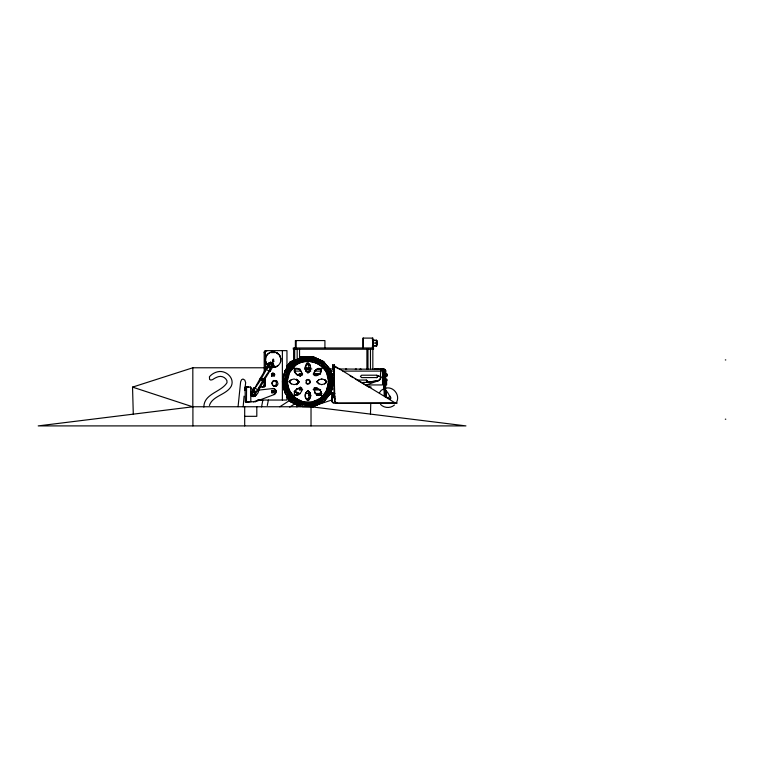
<?xml version="1.0" encoding="UTF-8"?>
<svg xmlns="http://www.w3.org/2000/svg" width="764" height="764" viewBox="0 0 764 764"><rect width="100%" height="100%" fill="white"/><g stroke="black" fill="none" stroke-linecap="round" stroke-linejoin="round"><path stroke-width="1.15" d="M274.324 388.723L276.091 390.853L276.091 392.362L274.142 394.558L275.527 393.555L276.091 390.853L275.479 389.592L273.502 388.484L257.621 390.223M372.813 340.133L376.767 340.524L372.574 340.362M383.843 380.052L383.843 379.536M385.342 376.222L385.61 374.79M372.593 345.662L376.748 346.006L376.767 340.524M269.854 366.51L269.157 364.714L270.59 363.406M270.933 366.892L269.396 366.433L271.115 366.94L272.299 366.099L272.442 364.581L271.363 363.339L272.624 364.724L271.612 366.72M372.88 341.307L372.813 340.171L372.88 344.765M376.432 343.046C376.509 337.974 376.413 348.193 376.509 343.046M376.862 343.046C376.786 348.25 376.786 337.879 376.862 343.046L372.908 343.046M383.652 374.752L383.681 376.222L385.046 376.222M383.7 379.765L383.824 381.207L383.7 380.291M384.292 379.765L384.407 381.207L384.435 379.536M386.66 380.004C386.708 376.461 386.718 383.452 386.66 380.004L385.467 380.004L385.448 381.188L385.562 379.536M386.565 375.019C386.613 371.638 386.555 378.409 386.613 375.019M383.872 388.857L384.072 380.949L384.311 395.313M385.562 375.535L385.581 376.194L385.61 375.153M386.823 376.194L386.832 373.816L386.832 376.203M297.12 394.807L297.129 392.648M300.147 393.565L301.656 391.025L301.684 388.083L297.234 388.733L295.21 390.824C292.01 395.628 297.444 396.497 300.185 393.565M384.435 394.864L384.559 370.827L383.786 370.129L380.797 370.12M385.543 397.175L385.724 371.103L384.731 369.308L339.073 368.993M254.67 394.988L253.992 395.189C255.443 392.171 255.768 394.186 253.648 395.58C255.443 395.303 255.329 392.285 254.67 393.068M383.862 389.736L384.072 380.949L384.33 389.736M384.292 379.269L384.875 378.801M384.197 374.303L384.216 376.222M334.135 366.901L334.183 365.011L334.145 392.954A9.884 9.884 0 0 0 335.09 397.184M254.889 393.393L254.087 392.037M270.848 366.367L269.845 366.73L270.618 366.892M372.794 345.987L376.757 345.662M372.851 341.909L372.87 341.307M268.985 365.87L269.711 363.616M269.004 365.116L269.243 366.137L269.444 365.116M296.938 407.011L296.986 404.777M396.296 403.287L396.822 403.344L334.307 403.22A1.948 1.318 30.1 0 1 331.91 401.205L332.063 393.021M332.502 369.661L332.817 365.011L332.865 368.009L332.817 365.011L332.569 366.157M332.149 399.658L332.283 392.648M255.195 393.47L254.794 394.043M298.304 383.156L298.399 381.284M370.464 414.145L370.76 403.573M376.537 340.076L376.547 345.834M342.864 371.103L380.883 371.103C382.277 364.839 379.412 375.888 380.864 377.063M390.337 396.592L390.032 396.096C392.734 403.402 387.826 390.69 385.562 390.461M332.789 365.775L332.817 365.011M266.932 364.399L265.471 361.296L265.595 357.504L267.276 354.458L270.103 352.433M265.49 361.296L265.605 357.504L267.495 354.219C270.876 350.857 276.73 351.325 279.528 355.184M381.351 370.168C380.09 372.269 382.449 367.914 381.694 369.556L381.408 369.098M381.236 369.241L381.198 370.234L381.102 369.451M381.007 369.738L380.949 370.082M269.062 365.87L269.558 366.443L270.093 365.87L269.845 366.73M264.382 386.126L264.65 382.735M380.902 370.464L380.911 370.664M266.856 364.275L265.414 360.98L265.605 357.504M272.442 366.844L272.7 367.436C276.281 367.388 279.634 365.259 280.627 361.764L280.808 358.297L279.462 355.088L276.845 352.787L273.502 351.841L270.084 352.433M280.608 361.764L280.799 358.345M238.072 406.696L240.622 381.809L241.586 379.698L242.981 379.02L244.795 380.119L245.674 382.649L244.747 390.49M293.51 367.436L294.99 365.564C305.266 357.762 320.842 361.257 326.686 372.784L326.753 372.947C331.423 383.49 326.495 396.335 315.924 400.957M243.153 406.82L244.079 396.134M252.492 394.329C250.821 393.269 252.779 391.464 254.364 392.209M384.206 373.93L384.779 373.816M333.591 383.786L333.944 380.969L333.954 382.697M383.92 376.222L383.939 374.303M384.454 376.222L384.483 374.551M297.941 382.668L298.122 380.682M270.8 363.292L270.122 363.292M252.321 393.832L252.502 392.324L254.679 392.553M334.642 401.205L334.183 365.011L334.642 401.205A1.948 1.289 31.9 0 0 337.067 403.22L397.127 402.838M300.185 370.015C297.406 367.102 292.049 367.942 295.248 372.765L297.234 374.847L301.684 375.506L301.618 372.555L300.147 370.015M317.022 395.131L316.392 394.854L319.619 395.064L319.801 393.594M317.203 388.102L314.214 388.083L314.816 392.324L316.84 394.415L321.243 395.064L321.186 392.123L319.744 389.583L317.165 388.102L314.214 388.083L314.663 392.037L316.296 394.052M270.361 371.18L269.702 371.208L264.153 380.252L263.169 379.842L260.448 378.008L265.92 369.002L266.388 369.203L265.7 368.095L265.643 368.831M254.202 392.218L254.794 392.639C256.207 396.239 253.658 390.652 255.014 393.279M305.342 394.157L305.342 397.099M301.618 391.025L301.646 388.083L299.049 388.017L296.699 389.105M203.854 407.097C203.931 393.508 221.082 392.304 227.003 382.688L226.927 380.673C225.533 377.521 221.789 375.63 218.447 376.662A20.571 20.571 0 0 0 212.631 379.613L210.816 380.08L209.594 379.441L209.422 376.748A15.843 15.843 0 0 1 217.664 371.781C225.647 369.795 234.968 377.874 231.301 386.106C226.507 394.959 212.602 395.59 209.412 405.464M272.204 365.383L271.602 365.87M334.145 383.948L334.231 383.394M264.325 386.937L265.385 385.218L265.414 378.228M265.261 385.973L265.414 385.218M267.304 405.493L268.384 400.049M273.321 392.753L271.936 392.161L272.271 390.7L273.76 390.662L273.904 392.352M298.39 380.367L297.798 382.21M387.377 397.719L388.265 397.127L388.542 398.073M390.471 396.955L390.165 399.066L390.528 397.146M255.577 394.759L255.768 393.813A2.473 2.473 0 0 1 255.615 394.759L255.768 393.813M261.546 406.925L262.797 400.441L260.591 399.935M273.636 390.624L272.251 390.7L271.831 391.626L272.758 392.763L273.798 392.524M286.548 371.705L292.965 363.454L302.076 358.86M274.448 375.554L273.904 376.194L274.505 375.477M274.61 374.79L274.381 373.959L274.629 374.57M274.648 374.723L274.486 375.477L274.419 373.997M380.138 379.345L380.883 377.063L376.805 375.248M272.815 392.104L272.91 391.149L271.984 390.442M295.63 365.125L289.661 372.144M263.991 386.068L264.21 378.228M264.019 386.068L263.122 386.937M291.858 401.463C279.882 391.416 280.092 372.307 291.762 362.117L301.809 357.103M286.624 371.581L284.294 381.79L286.624 371.505L293.204 363.244L302.735 358.669L302.095 358.851L312.638 358.526L322.131 362.738M321.31 363.855L312.352 359.882L303.041 360.016L294.073 364.332L287.875 372.183C278.153 392.534 303.203 413.104 321.31 399.734M390.347 398.837L390.595 397.719M271.803 352.767L272.146 352.013M271.554 373.644L272.882 374.303L272.853 375.325L272.108 375.563M275.126 386.326L273.12 385.753L272.003 383.433L273.149 381.112L275.126 380.539M272.385 384.827L272.328 382.143M272.376 392.62L271.526 392.772L272.557 392.534L272.882 391.149M292.134 401.683L284.982 392.83L282.46 381.79L284.982 370.75L292.039 361.897L302.334 356.979M287.904 372.116L285.66 381.79L287.894 391.483L294.083 399.257L302.582 403.459M295.057 365.564L289.279 372.784C281.037 389.115 299.249 408.301 315.952 400.957M309.707 382.649L309.945 381.79C306.574 374.809 304.11 387.587 309.754 382.649M326.686 372.861L328.721 381.79L326.228 391.579M312.543 402.026L320.928 398.015L326.686 390.796L328.74 381.79M323.774 361.897L330.917 370.75L333.438 381.79L330.831 392.83L323.774 401.683M294.474 393.632L295.095 391.111L296.738 389.105M318.655 368.449L316.258 369.537L314.625 371.543C311.722 376.289 317.222 376.728 319.744 374.007L321.224 371.457L321.205 368.515L316.802 369.165L314.778 371.256L314.033 374.073L314.816 371.256M396.745 401.902C400.269 394.807 393.011 385.858 385.371 388.284M268.909 363.54L268.336 364.791L266.837 364.199L265.433 360.98M269.157 365.822C267.83 363.807 272.347 362.146 271.564 364.323L272.414 364.543M272.003 383.433L272.385 382.038M289.671 372.011L287.216 381.79L289.298 390.796L290.511 392.381M330.344 393.785L333.352 381.79L330.831 370.75M312.868 356.836L323.057 361.353L330.344 369.795L333.438 381.79L330.43 393.785L323.057 402.227M377.521 376.977L377.521 375.84M308.618 369.852L309.162 367.952L308.369 365.106M309.095 371.982L310.786 367.952L309.993 365.106L307.968 363.015L305.304 366.481M308.369 398.474L309.162 395.628L308.408 392.782M307.93 390.681L310.031 392.782L307.93 390.681L305.867 392.782L307.968 390.681L310.031 392.782L310.786 395.628L309.095 399.658M310.786 395.628L310.031 398.474L307.93 400.565L305.867 398.474L307.968 400.565L309.143 399.658M265.7 368.697L266.33 369.337L267.706 367.064L270.542 368.773L269.157 371.046L270.093 371.419L273.655 365.202M251.681 393.431C251.27 396.487 255.1 395.294 253.352 395.609M378.954 380.443L380.558 378.638L380.883 377.063L376.461 375.2L361.62 375.2L360.407 376.404L361.639 377.607L376.824 377.559M250.716 394.826L251.003 392.285L254.02 387.673M271.612 362.499L269.845 363.721L271.344 363.511L271.669 362.518L272.748 363.167M273.197 366.644L273.646 365.326L273.082 363.463M250.554 393.584L251.003 392.285M261.527 379.66L261.011 379.259L263.752 380.921L260.046 378.667L253.6 390.289L256.437 391.999L262.768 380.501L263.752 380.921L258.566 390.385M261.317 378.715L267.706 367.064M272.366 363.301L273.674 360.13M272.299 364.972L272.471 364.256M251.652 393.594L252.492 392.295L251.776 394.377L252.913 395.504M251.767 393.403L251.967 392.849L252.502 393.221L252.473 393.966M258.633 390.48C258.872 394.53 250.878 400.059 250.611 393.45L250.602 394.004M326.686 390.796L327.221 389.478M254.985 388.017L254.049 387.654M261.584 378.648L262.272 379.211M270.437 362.27L268.374 363.721L269.682 362.556M252.979 396.592L255.816 395.198L254.794 396.296M263.752 380.921L261.288 379.355M269.644 371.342L269.157 371.046M305.304 394.157L305.906 392.782L305.113 395.628L305.906 398.474L305.304 397.099M383.633 370.12C382.831 367.78 386.527 369.852 385.352 371.103L385.686 370.912M272.185 363.148L273.407 360.322L273.101 361.448L273.884 361.267M271.793 363.779L270.838 363.616M332.579 389.535L331.662 389.535L332.254 388.227M332.989 383.547L334.154 382.22M358.287 380.061L366.3 380.061L367.474 380.997L366.806 382.353L362.852 382.477M377.397 377.158L377.397 375.649M270.112 363.53L270.676 363.187M332.407 389.535L332.798 388.781L332.254 389.143M253.085 395.647L252.168 395.37L252.645 395.561M273.655 360.13C273.627 357.619 271.831 360.111 273.073 361.439M270.313 363.54L271.115 363.292L270.609 363.444M379.87 369.432L380.51 369.279M328.73 393.173L331.719 381.79L329.36 371.505L322.121 362.738M319.705 374.007L321.186 371.457L321.243 368.515L317.948 368.477M331.91 401.205L332.13 400.823A1.948 1.318 30.1 0 0 333.677 402.666M271.678 363.721L271.039 363.75L271.564 363.645M269.234 366.061L269.845 366.51M273.426 364.218L272.796 363.034L270.389 362.403L270.905 362.442M327.441 392.629L330.334 381.79L327.441 370.96M265.643 368.229L268.431 363.588M253.6 390.289L261.173 379.307M263.169 379.842L270.542 368.773M256.437 391.999L257.812 389.726L258.576 390.614M272.099 364.065L271.879 363.836M334.183 365.011L333.983 366.157L333.878 365.517M395.647 403.22L334.212 365.775M263.886 386.24L262.205 387.195M298.39 383.213L297.912 381.007M298.065 380.797L298.304 383.136M379.947 369.346L380.51 368.993M366.147 385.027L378.237 380.787L380.529 378.638M379.412 392.763L381.121 390.433L384.426 388.437M307.472 399.658L308.408 398.474L306.994 399.868M272.5 392.524L272.844 392.104M272.356 366.949L272.729 366.462M274.897 366.29L272.567 367.303M287.56 365.412L290.139 362.117L293.529 360.455M287.006 366.243L290.224 362.117M284.991 370.912L291.858 362.117M287.827 367.933L291.323 363.454M276.205 385.046L273.894 386.326M275.718 386.307L277.666 384.722L277.962 383.433L276.845 381.141L275.718 380.558M287.847 372.211L294.073 364.332M296.976 383.853L294.102 384.617L291.256 383.853L289.155 381.79L291.294 379.727L294.14 378.973L298.161 380.625M290.11 380.625L289.174 381.79L291.294 383.853M298.122 382.965L299.077 381.79L296.938 383.853L299.077 381.79L296.938 379.727L299.077 381.79M325.789 380.625L324.604 379.727L326.744 381.79L324.604 383.853L326.706 381.79L324.643 379.727L321.759 378.973M325.827 382.965L326.744 381.79M334.279 377.254L334.279 378.572M334.279 385.008L334.279 386.326M288.773 368.831L292.965 363.454M289.89 369.585L293.987 364.457M272.108 352.013L273.302 351.621L274.2 352.767M251.757 391.884L251.012 394.749L252.349 396.096L254.011 396.144L252.75 396.22L251.069 394.883L251.471 392.238M272.108 374.045L273.77 373.892L273.722 375.735L271.936 375.363L272.299 373.873M287.636 365.383L290.416 361.897L293.424 360.493M287.054 366.214L290.501 361.897M292.134 361.897L285.067 370.75L282.556 381.79L284.991 392.667M276.167 385.046L276.444 382.162L274.515 380.558M276.816 385.753L276.358 385.963M273.779 392.534L274.075 391.072L272.949 390.452M321.816 364.457L327.918 372.192M314.663 371.543L316.296 369.537M270.446 366.348L270.208 366.959L271.659 366.72M272.356 382.038L273.856 380.778M321.3 399.734L327.699 392.324L330.334 381.79L327.689 371.266L321.3 363.855M322.121 400.842L328.921 392.973L331.719 381.79L328.749 370.435M379.603 379.956L380.157 379.345M271.994 351.383L271.459 351.984L272.013 351.383M333.973 382.697L332.808 383.633M377.54 376.977L376.805 377.559M268.374 363.721L269.3 362.69M255.816 395.198C254.632 397.213 251.442 396.755 250.764 394.692M305.867 365.106L307.968 363.015L309.993 365.106L307.968 363.015M310.031 370.798L307.93 372.899L305.867 370.798L307.968 372.899L309.143 371.982M289.155 381.79L291.294 379.727M321.806 378.973L318.922 379.727L316.821 381.79L318.96 383.853L321.806 384.617M252.674 393.059L253.276 392.744M269.692 363.845L269.052 364.877M333.992 380.386L333.553 379.87L333.687 383.767M376.977 377.492L376.461 377.607L377.426 377.158M271.994 366.414L272.347 364.438M318.96 379.727L316.821 381.79L318.96 383.853M278.048 365.469L276.224 366.796L272.595 367.369M279.758 406.811L289.957 400.25M264.831 386.622L259.483 387.195M289.69 407.059L295.105 403.707M394.463 405.016C390.48 408.52 384.168 408.234 380.501 404.395M272.376 373.233L271.602 373.844L272.968 373.128M251.748 393.288C253.132 392.066 250.773 395.169 252.378 394.043M316.382 374.99L318.12 374.007M295.974 395.045L298.552 393.565M270.953 367.026L271.822 366.51L271.01 366.93M293.271 363.301L302.248 358.784M293.825 364.523L302.582 360.121L312.352 359.882M272.376 375.821L271.554 375.964M270.179 362.709L268.498 364.151L266.875 364.275M285.067 392.83L282.46 381.79M329.169 371.6L322.694 363.244M312.524 403.621L321.93 399.257L327.918 391.388M311.941 406.601L315.074 405.092M312.027 406.601L315.169 405.092M366.3 382.477L367.503 381.265L366.281 380.061M366.653 382.42L378.973 380.443M302.649 358.803L303.279 358.526M295.611 365.125C305.944 357.8 321.1 361.573 326.753 372.918L326.763 372.975M273.216 380.52L273.923 380.539M312.734 401.807L314.883 400.852M322.131 400.842C307.176 412.025 284.227 400.451 284.284 381.79L286.643 392.085L293.204 400.336C304.922 409.275 322.704 405.226 329.37 392.085L329.169 391.98M311.989 406.458L311.244 406.754L331.605 400.088M312.868 406.754L323.153 402.227M252.531 392.18L253.228 391.913M252.683 393.555L251.843 393.89L252.416 394.205M286.958 394.157L286.958 400.04L258.576 400.04L253.457 401.826M255.396 401.692L274.161 394.558M297.549 380.892L296.413 379.097M270.466 362.27L270.953 362.308M133.289 414.145L132.544 387.119L192.824 367.78L264.401 367.78M251.776 394.377L252.397 392.4L253.858 392.018L254.689 392.572M375.028 368.993L374.446 368.993M376.022 369.002L375.468 368.993M321.759 384.617L324.643 383.853M273.015 390.423L272.232 390.509M255.424 401.692L245.32 401.959L245.072 387.138L250.621 387.061L252.741 390.251A1.977 1.977 0 0 1 252.263 389.707M252.693 395.58L253.19 395.59M253.304 394.988L252.674 394.606M274.83 367.064L272.882 367.436M377.836 369.002L378.381 368.993M378.858 369.002L379.402 368.993M273.798 361.305L272.366 361.276M294.503 395.246L296.012 395.045M366.825 382.353L378.237 380.787M193.13 406.754L38.2 425.901L465.944 425.901L311.024 406.754L192.91 406.754L192.91 425.901M333.753 382.993L334.298 382.965M253.362 392.152L254.059 392.161L253.237 392.037M300.099 357.103L312.953 356.836L323.153 361.353L330.43 369.795M301.684 375.506L301.618 372.555L301.684 375.506L299.049 375.563L296.699 374.484M316.984 395.131L321.243 395.064L321.224 392.123L319.705 389.583M247.24 387.119L246.304 387.119L248.758 387.1M245.359 387.128L248.176 387.109M248.415 401.931L246.543 401.94L247.488 401.94M245.597 401.95L246.543 401.94M272.013 390.442L272.891 391.12M246.81 401.95L249.599 401.883M246.562 387.128L246.447 401.959M314.214 375.506L317.203 375.477M294.044 395.064L297.635 395.045M372.813 340.477L376.767 340.477M264.21 372.412L264.182 352.605A1.977 1.977 0 0 1 266.159 350.628L286.958 350.628L286.958 368.277M300.615 356.979L313.651 356.979L323.86 361.897M302.611 358.669L313.288 358.669L322.79 363.244M725.313 359.93L725.8 359.93M303.022 360.016L312.973 360.016L321.93 364.332M269.109 365.507L269.52 366.233M304.97 367.78L309.745 367.78M294.083 368.993L300.004 368.993M304.74 368.993L311.846 368.993M317.757 368.993L321.663 368.993M328.415 368.993L334.594 368.993M294.15 371.103L301.274 371.103M306.03 371.103L310.786 371.103M314.348 371.103L321.472 371.103M330.984 371.103L334.546 371.103M382.535 370.12L383.538 371.103L385.724 371.103L385.6 370.521M384.598 372.947L385.724 372.947M299.574 373.739L302 373.739M313.546 373.739L320.632 373.739M298.915 374.045L302.668 374.045M313.144 374.045L320.126 374.045M331.194 374.045L332.579 374.045L332.273 378.839M272.968 374.809L272.853 374.303M386.851 375.019L385.61 375.019L385.6 373.959M273.894 380.539L274.457 380.539M275.097 380.539L275.661 380.539M367.255 384.941L382.544 384.941L382.544 370.12M385.39 384.941L386.632 384.941L386.536 380.004M275.097 386.326L275.661 386.326M250.602 387.061L250.85 401.883M299.316 389.535L302.668 389.535M313.144 389.535L320.126 389.535M300.233 387.157L300.233 389.535L299.641 388.227L299.641 389.841L302 389.841M313.641 389.841L320.632 389.841M332.254 389.841L332.273 384.741M272.929 391.588L272.481 390.681M299.641 393.498L294.455 391.072M305.457 393.498L310.241 393.498M314.94 393.498L321.988 393.498M330.124 393.498L334.909 393.498M319.572 395.064L319.562 393.107M321.205 395.064L321.186 392.123M312.61 402.026L303.356 402.026L294.99 398.015M312.973 403.564L303.022 403.564L293.825 399.056M244.69 416.323L256.809 416.323L256.809 406.754M725.313 419.197L725.8 419.197M294.656 368.515L297.635 368.534M271.487 390.442L272.261 390.509M302.229 404.796L302.716 404.91M271.554 351.602L272.996 352.767M303.26 358.526L305.543 358.583M300.729 406.486L290.139 401.463M312.953 406.754L301.809 406.477L291.762 401.463M253.858 392.018L253.18 392.142M382.535 369.365L383.824 369.432M253.505 392.171L254.889 393.078M252.502 395.532L253.447 395.618M394.453 403.096L396.401 403.306M394.119 403.058L395.055 403.163M272.652 388.465L274.171 388.656L276.11 390.853M252.808 395.485L252.139 395.055M253.037 396.459L253.677 396.535M262.701 380.319L262.501 380.233M312.753 358.583L313.269 358.669M259.111 399.925L259.808 400.04M382.535 368.993L383.633 369.346M273.226 390.442L273.732 390.643M333.018 380.033L334.154 381.36M276.931 352.853L278.459 354.209M270.895 363.339L271.373 363.444M272.949 373.128L273.531 373.233M368.974 386.403L371.208 387.119M132.544 387.119L192.518 406.754M261.431 378.428L260.448 378.008L261.966 378.839M263.15 379.67L262.654 379.441M311.244 356.836L311.989 357.122M320.46 360.885L316.21 358.994L319.018 360.35M273.856 386.087L272.356 384.827M260.046 378.667L261.479 379.632M316.258 394.052L318.655 395.131M332.837 379.947L333.973 380.883M330.611 392.725L323.86 401.683L313.565 406.601L302.334 406.601L292.039 401.683M276.358 380.892L276.864 381.131M290.416 401.683L300.701 406.601M302.487 404.805L292.946 400.126M271.736 362.919L272.958 364.046A2.473 2.473 0 0 0 271.363 362.719M275.661 381.131L276.205 381.809M297.12 399.018L295.038 397.968L288.935 389.888M261.699 378.696L262.329 379.049M385.61 391.082L386.412 391.54L386.412 397.032M334.976 366.758L338.022 368.582M350.16 375.878L353.188 377.702M355.212 378.915L357.237 380.128M357.858 380.501L364.82 384.684M365.316 384.989L368.792 387.081M266.789 369.709L268.642 370.827M260.916 379.374L262.768 380.501M254.555 387.587L255.042 387.873M257.812 389.726L258.299 390.022M255.443 388.389L257.296 389.506M261.89 378.973L261.412 378.591M299.641 389.143L299.096 388.781L299.488 389.535M260.448 378.008L261.584 378.763M251.728 394.52L251.805 394.635M263.284 379.546L264.153 380.252M271.65 375.878L272.013 376.194L271.478 375.592M306.297 363.015L308.408 365.106L307.472 363.931M295.248 372.765L297.272 374.847M296.585 379.593L297.884 381.055M322.207 365.011L323.478 366.491M322.074 367.188L323.239 368.544M288.209 392.324L289.632 393.966M292.593 399.486L293.214 400.202M295.095 372.469L294.512 369.948L295.057 372.469L296.738 374.484M321.911 364.457L323.277 366.166M291.752 398.636L293.118 400.336M290.769 399.295L288.572 396.564L290.635 399.228M290.501 401.683L286.968 397.366L290.224 401.463M271.946 392.123L271.831 391.607M385.849 390.834L385.457 390.318L385.438 397.318M273.025 363.597L273.388 364.122M272.643 364.361L271.917 363.616M332.407 374.045L332.798 374.799M331.662 374.045L332.254 375.353M305.304 369.423L305.906 370.798L305.113 367.952L305.906 365.106L305.342 369.423M308.369 392.782L309.124 395.628M273.483 364.084L273.588 365.459M372.87 344.774L372.851 344.172M385.553 379.269L385.438 378.801L385.467 380.004M383.662 389.096L383.538 371.103M385.448 389.736L385.448 390.299M381.99 368.993L382.038 370.12M377.636 376.136L377.636 376.671M377.445 368.993L377.445 369.556M376.423 368.993L376.423 369.556M374.723 368.993L374.723 369.556M372.928 347.983L372.928 338.099L362.881 338.099L362.881 347.983M372.832 349.224L372.832 368.993M372.46 338.099L372.46 340.295M372.46 345.786L372.46 347.983M370.464 349.224L370.464 368.993M367.981 349.224L367.981 368.993M367.455 380.997L367.455 381.532M366.911 349.224L366.911 368.993M363.349 338.099L363.349 347.983M360.923 368.993L360.923 369.556M360.073 368.993L360.073 369.556M356.396 368.993L356.396 369.556M355.422 368.993L355.422 369.556M346.56 368.993L346.56 369.556M345.586 368.993L345.586 369.556M339.684 368.993L339.684 369.556M333.41 379.928L333.41 383.299M331.767 387.157L331.662 389.535M324.92 347.983L324.92 340.572L295.391 340.572L295.391 347.983M311.024 406.754L311.024 425.901M307.08 368.993L307.08 369.556M306.097 368.993L306.097 369.556M300.347 374.045L300.347 376.423M300.347 387.157L300.347 389.535M300.233 376.423L300.233 374.045L299.641 375.353L299.641 373.739L299.669 375.783M299.669 387.806L299.669 389.841M299.536 349.224L299.536 358.526M297.798 382.554L297.798 383.27M297.167 349.224L297.167 359.691M296.174 340.572L296.174 347.983M294.694 349.224L294.694 360.856M294.474 347.983L294.474 349.224M293.615 349.224L293.615 362.021M282.384 350.628L282.384 400.04M265.385 371.247L265.414 352.605A1.977 1.977 0 0 1 267.39 350.628M244.69 406.754L244.69 425.901M192.824 367.78L192.824 406.925M305.801 380.902A2.321 2.321 0 0 1 309.726 380.291A2.321 2.321 0 0 1 308.465 384.053M307.5 384.072A2.321 2.321 0 0 1 305.858 382.802M337.296 402.838A1.948 1.289 31.9 0 1 334.88 400.823M254.269 396.096A2.473 2.473 0 0 1 251.862 391.827M272.996 366.176A2.473 2.473 0 0 1 272.328 367.026M268.584 363.951A2.473 2.473 0 0 1 270.284 362.69M259.025 387.348A1.977 1.977 0 0 1 259.779 387.195M264.21 352.605A1.977 1.977 0 0 1 266.187 350.628M258.576 400.04A1.977 1.977 0 0 1 257.821 399.897M383.07 368.993L383.222 370.129L383.07 368.993M384.139 369.719L384.12 369.757M274.467 366.29L273.875 366.73L274.467 366.29M296.222 384.55L296.833 384.493L296.222 384.55M373.52 347.983L293.281 347.983L293.281 349.224L373.52 349.224L373.52 347.983M298.428 393.498L294.255 391.56L298.428 393.498M253.562 395.704L253.572 395.714M258.356 389.888L257.869 389.592L258.28 389.926M279.509 355.184L280.378 357.256L279.481 355.155M323.411 366.243L322.074 364.523L323.373 366.214M329.017 376.461L328.53 374.331L329.045 376.547M332.865 392.954A9.884 9.884 0 0 0 335.119 399.238A9.884 9.884 0 0 1 332.856 392.954"/></g></svg>
